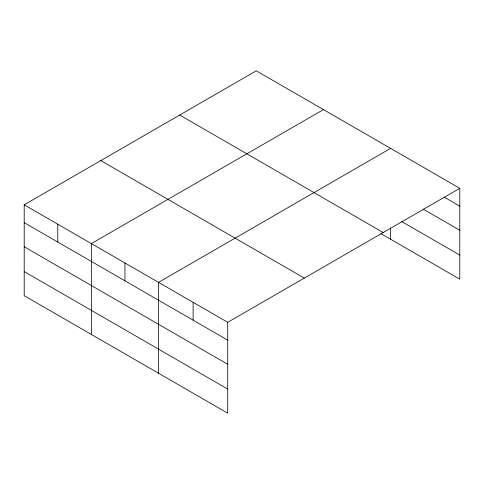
<?xml version="1.0" encoding="UTF-8"?>
<svg xmlns="http://www.w3.org/2000/svg" width="484" height="484" viewBox="0 0 484 484"><rect width="100%" height="100%" fill="white"/><g stroke="black" fill="none" stroke-linecap="round" stroke-linejoin="round"><path stroke-width="0.73" d="M24.2 204.817L227.716 322.314L227.716 413.179L24.2 295.682L24.2 204.817L256.284 70.821L459.8 188.318L459.8 279.183L380.92 233.645M323.445 109.596L91.361 243.591L91.361 334.456M390.606 148.37L158.522 282.366L158.522 373.231M227.716 322.314L459.8 188.318M444.13 197.121L459.8 206.166M423.246 209.155L459.8 230.263M401.702 221.545L459.8 255.092M179.697 115.041L383.213 232.538M100.787 160.597L304.303 278.094M24.2 222.658L227.716 340.155M24.2 246.755L227.716 364.252M24.2 271.584L227.716 389.082M390.606 227.94L390.606 239.235M193.122 302.337L193.122 320.184M124.939 262.975L124.939 280.817M57.777 224.201L57.777 242.042"/></g></svg>
